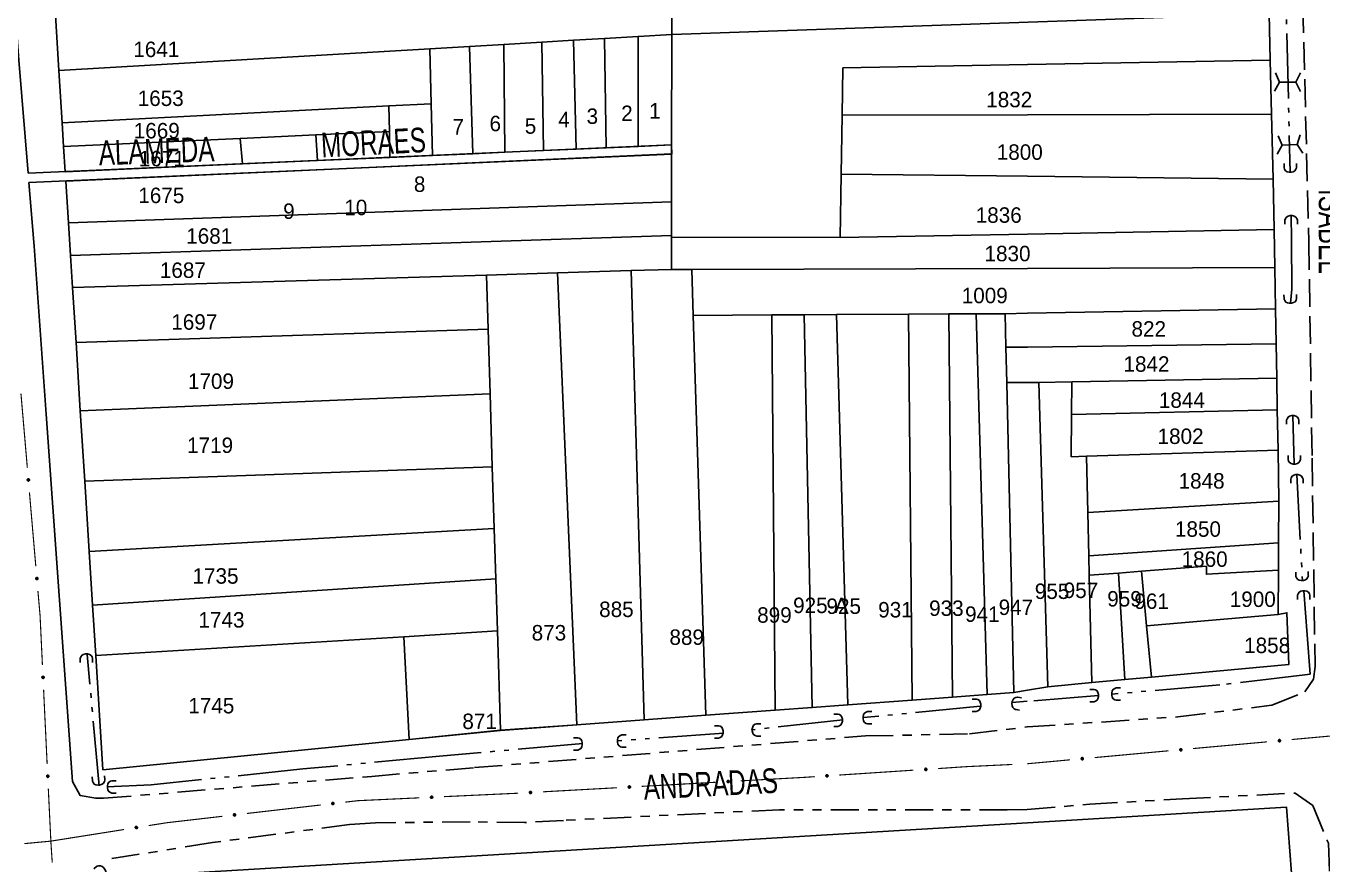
# Model space of a CAD drawing. Extents: x 201225 to 202591, y 4854937 to 4856079.
# Drawn here: x 202156.7 to 202366.2, y 4855340.4 to 4855475.9 of the extents above; entities that cross this region are included whole.
import ezdxf
from ezdxf.enums import TextEntityAlignment as Align

# ---------------------------------------------------------------- set-up
doc = ezdxf.new("R2010")
doc.units = 0
doc.header["$LTSCALE"] = 1.5
doc.header["$MEASUREMENT"] = 0
for name, pattern in [('TRACO_05', [11, 7, -1, 0.5, -1, 0.5, -1]), ('TRACO_11', [8, 3, -1, 3, -1]), ('TRACO_25', [8, 3, -1, 1, -1, 1, -1])]:
    doc.linetypes.add(name, pattern=pattern)
for name, color, linetype in [('CD_MALHA_LOTES', 7, 'CONTINUOUS'), ('HD-VALAS-DRENOS', 170, 'CONTINUOUS'), ('RU-QUADRA', 210, 'CONTINUOUS'), ('SV-BUEIRO-VALA', 7, 'CONTINUOUS'), ('SV-EIXO-RUA-N-PAV', 6, 'CONTINUOUS'), ('SV-EIXO-RUA-PAV', 20, 'CONTINUOUS'), ('SV-ESTIVAS', 7, 'CONTINUOUS'), ('SV-RUA-NAO-PAV', 7, 'CONTINUOUS'), ('SV-RUA-PAVIM', 7, 'CONTINUOUS'), ('SV-TXT-RUA-PAV', 7, 'CONTINUOUS'), ('Th_NmrPort', 7, 'CONTINUOUS')]:
    doc.layers.add(name, color=color, linetype=linetype)
doc.styles.add('ARIAL', font='ARIAL.SHX')

# ---------------------------------------------------------------- blocks, each defined once
blk = doc.blocks.new('COD045', base_point=(202327.41, 4856051.68))
at = {"layer": 'SV-ESTIVAS'}
blk.add_lwpolyline([(202328.158538, 4856050.182924), (202327.41, 4856051.68), (202328.158538, 4856053.182924)], dxfattribs=at)
blk = doc.blocks.new('COD120', base_point=(202325.86, 4856054.02))
at = {"layer": 'SV-BUEIRO-VALA'}
blk.add_lwpolyline([(202324.86, 4856052.62), (202324.86, 4856053.203333), (202324.86, 4856053.290833), (202324.943333, 4856053.524167), (202325.11, 4856053.786667), (202325.36, 4856053.9325), (202325.693333, 4856054.02), (202326.026667, 4856054.02), (202326.36, 4856053.9325), (202326.61, 4856053.786667), (202326.776667, 4856053.524167), (202326.86, 4856053.290833), (202326.86, 4856053.203333), (202326.86, 4856052.62)], dxfattribs=at)

msp = doc.modelspace()

# ---------------------------------------------------------------- linework, layer by layer
at = {"layer": 'CD_MALHA_LOTES', "linetype": 'Continuous', "flags": 128}
for points in [[(202261.07, 4855474.48), (202261.07, 4855484.04)], [(202162.02, 4855468.64), (202161.41, 4855478.5)], [(202357.64, 4855477.8), (202261.07, 4855474.48)], [(202357.64, 4855477.8), (202357.81, 4855470.32)], [(202240.06, 4855473.23), (202245.19, 4855473.54)], [(202245.19, 4855473.54), (202250.2, 4855473.83)], [(202245.61, 4855455.95), (202245.19, 4855473.54)], [(202250.2, 4855473.83), (202255.66, 4855474.15)], [(202250.49, 4855456.17), (202250.2, 4855473.83)], [(202255.66, 4855474.15), (202261.07, 4855474.48)], [(202255.67, 4855456.39), (202255.66, 4855474.15)], [(202261.06, 4855456.63), (202261.07, 4855474.48)], [(202162.02, 4855468.64), (202222, 4855472.17)], [(202222, 4855472.17), (202228.39, 4855472.55)], [(202222.21, 4855463.28), (202222, 4855472.17)], [(202228.39, 4855472.55), (202233.94, 4855472.87)], [(202228.95, 4855455.21), (202228.39, 4855472.55)], [(202233.94, 4855472.87), (202240.06, 4855473.23)], [(202234.11, 4855455.44), (202233.94, 4855472.87)], [(202240.36, 4855455.72), (202240.06, 4855473.23)], [(202318.57, 4855469.62), (202288.73, 4855469.08)], [(202357.81, 4855470.32), (202318.57, 4855469.62)], [(202357.81, 4855470.32), (202358.01, 4855461.6)], [(202162.56, 4855460.18), (202162.02, 4855468.64)], [(202288.73, 4855469.08), (202288.61, 4855461.42)], [(202162.56, 4855460.18), (202215.35, 4855462.92)], [(202215.35, 4855462.92), (202222.21, 4855463.28)], [(202215.44, 4855458.81), (202215.35, 4855462.92)], [(202222.41, 4855454.92), (202222.21, 4855463.28)], [(202288.61, 4855461.42), (202288.46, 4855451.92)], [(202318.57, 4855461.5), (202288.61, 4855461.42)], [(202358.01, 4855461.6), (202318.57, 4855461.5)], [(202358.01, 4855461.6), (202358.26, 4855451.08)], [(202162.8, 4855456.37), (202162.56, 4855460.18)], [(202203.54, 4855458.26), (202215.44, 4855458.81)], [(202215.52, 4855454.62), (202215.44, 4855458.81)], [(202162.8, 4855456.37), (202191.33, 4855457.69)], [(202191.33, 4855457.69), (202203.54, 4855458.26)], [(202191.73, 4855453.57), (202191.33, 4855457.69)], [(202203.83, 4855454.1), (202203.54, 4855458.26)], [(202261.06, 4855456.63), (202255.67, 4855456.39)], [(202261.06, 4855455.2), (202261.06, 4855456.63)], [(202163.06, 4855452.3), (202162.8, 4855456.37)], [(202163.15, 4855450.79), (202261.06, 4855455.2)], [(202215.52, 4855454.62), (202203.83, 4855454.1)], [(202222.41, 4855454.92), (202215.52, 4855454.62)], [(202228.95, 4855455.21), (202222.41, 4855454.92)], [(202234.11, 4855455.44), (202228.95, 4855455.21)], [(202240.36, 4855455.72), (202234.11, 4855455.44)], [(202245.61, 4855455.95), (202240.36, 4855455.72)], [(202250.49, 4855456.17), (202245.61, 4855455.95)], [(202255.67, 4855456.39), (202250.49, 4855456.17)], [(202261.06, 4855447.41), (202261.06, 4855455.2)], [(202191.73, 4855453.57), (202163.06, 4855452.3)], [(202203.83, 4855454.1), (202191.73, 4855453.57)], [(202163.58, 4855444.03), (202163.15, 4855450.79)], [(202288.46, 4855451.92), (202288.3, 4855441.64)], [(202318.57, 4855451.56), (202288.46, 4855451.92)], [(202358.26, 4855451.08), (202318.57, 4855451.56)], [(202358.26, 4855451.08), (202358.45, 4855442.95)], [(202163.58, 4855444.03), (202261.06, 4855447.41)], [(202261.06, 4855441.98), (202261.06, 4855447.41)], [(202163.91, 4855438.74), (202163.58, 4855444.03)], [(202163.91, 4855438.74), (202261.06, 4855441.98)], [(202261.06, 4855441.71), (202261.06, 4855441.98)], [(202318.57, 4855442.21), (202288.3, 4855441.64)], [(202358.45, 4855442.95), (202318.57, 4855442.21)], [(202358.45, 4855442.95), (202358.56, 4855436.83)], [(202261.06, 4855436.51), (202261.06, 4855441.71)], [(202288.3, 4855441.64), (202261.06, 4855441.71)], [(202164.24, 4855433.58), (202163.91, 4855438.74)], [(202242.64, 4855435.96), (202231.12, 4855435.6)], [(202254.53, 4855436.31), (202242.64, 4855435.96)], [(202245.74, 4855362.91), (202242.64, 4855435.96)], [(202254.53, 4855436.31), (202261.06, 4855436.51)], [(202256.61, 4855363.71), (202254.53, 4855436.31)], [(202264.32, 4855436.48), (202261.06, 4855436.51)], [(202264.32, 4855436.48), (202318.57, 4855436.68)], [(202264.55, 4855429.08), (202264.32, 4855436.48)], [(202318.57, 4855436.68), (202358.56, 4855436.83)], [(202358.56, 4855436.83), (202358.67, 4855430.11)], [(202231.12, 4855435.6), (202164.24, 4855433.58)], [(202164.8, 4855424.69), (202164.24, 4855433.58)], [(202231.39, 4855426.85), (202231.12, 4855435.6)], [(202314.96, 4855429.35), (202318.57, 4855429.41)], [(202318.57, 4855429.41), (202358.67, 4855430.11)], [(202358.67, 4855430.11), (202358.77, 4855424.47)], [(202264.55, 4855429.08), (202277.24, 4855429.15)], [(202266.59, 4855364.45), (202264.55, 4855429.08)], [(202277.24, 4855429.15), (202282.49, 4855429.17)], [(202277.79, 4855365.27), (202277.24, 4855429.15)], [(202282.49, 4855429.17), (202287.73, 4855429.2)], [(202283.76, 4855365.71), (202282.49, 4855429.17)], [(202287.73, 4855429.2), (202299.36, 4855429.27)], [(202289.55, 4855366.14), (202287.73, 4855429.2)], [(202299.36, 4855429.27), (202305.88, 4855429.3)], [(202299.94, 4855366.91), (202299.36, 4855429.27)], [(202305.88, 4855429.3), (202310.28, 4855429.33)], [(202306.45, 4855367.39), (202305.88, 4855429.3)], [(202310.28, 4855429.33), (202314.96, 4855429.35)], [(202312.06, 4855367.8), (202310.28, 4855429.33)], [(202315.08, 4855423.92), (202314.96, 4855429.35)], [(202164.8, 4855424.69), (202231.39, 4855426.85)], [(202231.72, 4855416.39), (202231.39, 4855426.85)], [(202165.49, 4855413.67), (202164.8, 4855424.69)], [(202315.08, 4855423.92), (202318.57, 4855423.96)], [(202315.22, 4855418.24), (202315.08, 4855423.92)], [(202318.57, 4855423.96), (202358.77, 4855424.47)], [(202358.77, 4855424.47), (202358.87, 4855418.95)], [(202325.72, 4855418.35), (202358.87, 4855418.95)], [(202358.87, 4855418.95), (202358.95, 4855413.8)], [(202315.22, 4855418.16), (202315.22, 4855418.24)], [(202315.22, 4855418.24), (202318.57, 4855418.24)], [(202316.38, 4855368.12), (202315.22, 4855418.16)], [(202318.57, 4855418.24), (202320.41, 4855418.24)], [(202320.41, 4855418.24), (202325.72, 4855418.35)], [(202321.84, 4855369.06), (202320.41, 4855418.24)], [(202325.67, 4855413.04), (202325.72, 4855418.35)], [(202165.49, 4855413.67), (202231.72, 4855416.39)], [(202232.08, 4855404.6), (202231.72, 4855416.39)], [(202166.21, 4855402.28), (202165.49, 4855413.67)], [(202325.61, 4855406.21), (202325.67, 4855413.04)], [(202358.95, 4855413.8), (202325.67, 4855413.04)], [(202358.95, 4855413.8), (202359.07, 4855407.3)], [(202328.1, 4855406.32), (202359.07, 4855407.3)], [(202359.07, 4855407.3), (202359.21, 4855399.06)], [(202166.21, 4855402.28), (202232.08, 4855404.6)], [(202232.4, 4855394.62), (202232.08, 4855404.6)], [(202328.1, 4855406.32), (202325.61, 4855406.21)], [(202328.32, 4855397.22), (202328.1, 4855406.32)], [(202166.93, 4855390.92), (202166.21, 4855402.28)], [(202328.32, 4855397.22), (202359.21, 4855399.06)], [(202359.21, 4855399.06), (202359.17, 4855392.33)], [(202328.51, 4855390.22), (202328.32, 4855397.22)], [(202166.93, 4855390.92), (202232.4, 4855394.62)], [(202232.65, 4855386.47), (202232.4, 4855394.62)], [(202328.51, 4855390.22), (202359.17, 4855392.33)], [(202359.17, 4855392.33), (202359.14, 4855387.89)], [(202167.48, 4855382.23), (202166.93, 4855390.92)], [(202328.57, 4855387.08), (202328.51, 4855390.22)], [(202333.3, 4855387.41), (202336.98, 4855387.73)], [(202336.98, 4855387.73), (202347.5, 4855388.54)], [(202337.83, 4855378.89), (202336.98, 4855387.73)], [(202347.5, 4855388.54), (202347.5, 4855387.24), (202359.14, 4855387.89)], [(202359.14, 4855387.89), (202359.1, 4855380.74)], [(202167.48, 4855382.23), (202232.65, 4855386.47)], [(202232.91, 4855378.07), (202232.65, 4855386.47)], [(202328.57, 4855387.08), (202333.3, 4855387.41)], [(202328.98, 4855369.72), (202328.57, 4855387.08)], [(202334.29, 4855370.23), (202333.3, 4855387.41)], [(202167.99, 4855374.1), (202167.48, 4855382.23)], [(202337.83, 4855378.89), (202359.1, 4855380.74)], [(202359.1, 4855380.74), (202360.51, 4855381.01), (202360.84, 4855372.66), (202338.63, 4855370.61)], [(202167.99, 4855374.1), (202217.8, 4855377.14)], [(202217.8, 4855377.14), (202232.91, 4855378.07)], [(202218.64, 4855360.54), (202217.8, 4855377.14)], [(202233.41, 4855362.01), (202232.91, 4855378.07)], [(202338.63, 4855370.61), (202337.83, 4855378.89)], [(202321.84, 4855369.06), (202318.57, 4855368.49)], [(202328.98, 4855369.72), (202321.84, 4855369.06)], [(202334.29, 4855370.23), (202328.98, 4855369.72)], [(202338.63, 4855370.61), (202334.29, 4855370.23)], [(202299.94, 4855366.91), (202289.55, 4855366.14)], [(202306.45, 4855367.39), (202299.94, 4855366.91)], [(202312.06, 4855367.8), (202306.45, 4855367.39)], [(202316.38, 4855368.12), (202312.06, 4855367.8)], [(202318.57, 4855368.49), (202316.38, 4855368.12)], [(202266.59, 4855364.45), (202256.61, 4855363.71)], [(202277.79, 4855365.27), (202266.59, 4855364.45)], [(202283.76, 4855365.71), (202277.79, 4855365.27)], [(202289.55, 4855366.14), (202283.76, 4855365.71)], [(202245.74, 4855362.91), (202233.41, 4855362.01)], [(202256.61, 4855363.71), (202245.74, 4855362.91)], [(202218.64, 4855360.54), (202169.15, 4855355.64)], [(202233.41, 4855362.01), (202218.64, 4855360.54)], [(202360.42, 4855349.59), (202318.57, 4855347.08)], [(202366.07, 4855274.9), (202360.42, 4855349.59)], [(202318.57, 4855347.08), (202170.19, 4855338.16)]]:
    msp.add_lwpolyline(points, dxfattribs=at)
at = {"layer": 'CD_MALHA_LOTES', "linetype": 'Continuous'}
msp.add_lwpolyline([(202169.15, 4855355.64), (202167.99, 4855374.1)], dxfattribs=at)
at = {"layer": 'HD-VALAS-DRENOS', "linetype": 'TRACO_05'}
for points in [[(202360.07, 4855491.13, 3.11), (202361.04, 4855452.21, 3.08)], [(202361.08, 4855431.03, 3.54), (202361.32, 4855433.29, 3.59), (202361.27, 4855441.33, 3.59), (202361.19, 4855445.21, 3.59)], [(202361.45, 4855412.87, 3.49), (202361.69, 4855405.04, 3.5)], [(202362.12, 4855403.34, 3.51), (202363.01, 4855386.22, 3.35)], [(202363.23, 4855384.57, 3.36), (202363.77, 4855377.47, 3.25), (202364.26, 4855371.1, 3.25), (202363.42, 4855371, 3.26), (202349.68, 4855369.35, 3.26), (202332.2, 4855367.87, 3.26)], [(202168.53, 4855353.05, 4.08), (202166.61, 4855374.26, 4.26)], [(202318.55, 4855366.7, 3.41), (202316.08, 4855366.49, 3.41)], [(202330.06, 4855367.62, 3.27), (202318.55, 4855366.7, 3.41)], [(202310.95, 4855365.94, 3.4), (202292.04, 4855364.06, 3.53)], [(202288.74, 4855363.68, 3.54), (202274.03, 4855362.11, 3.64)], [(202269.48, 4855361.56, 3.6), (202252.36, 4855360.31, 3.6)], [(202274.03, 4855362.15, 3.61), (202274.03, 4855362.1, 3.61)], [(202246.7, 4855359.89, 3.6), (202223.52, 4855357.82, 3.61), (202201.47, 4855355.76, 3.61), (202176.97, 4855353.21, 4.09), (202169.76, 4855352.87, 4.1)]]:
    msp.add_polyline3d(points, dxfattribs=at)
at = {"layer": 'RU-QUADRA', "linetype": 'Continuous', "flags": 128}
msp.add_lwpolyline([(202161.41, 4855478.5), (202162.02, 4855468.64), (202162.56, 4855460.18), (202162.8, 4855456.37), (202163.06, 4855452.3), (202191.73, 4855453.57), (202203.83, 4855454.1), (202215.52, 4855454.62), (202222.41, 4855454.92), (202228.95, 4855455.21), (202234.11, 4855455.44), (202240.36, 4855455.72), (202245.61, 4855455.95), (202250.49, 4855456.17), (202255.67, 4855456.39), (202261.06, 4855456.63), (202261.06, 4855455.2), (202163.15, 4855450.79), (202163.58, 4855444.03), (202163.91, 4855438.74), (202164.24, 4855433.58), (202164.8, 4855424.69), (202165.49, 4855413.67), (202166.21, 4855402.28), (202166.93, 4855390.92), (202167.48, 4855382.23), (202168, 4855374.1), (202169.15, 4855355.64), (202218.64, 4855360.54), (202233.41, 4855362), (202245.74, 4855362.91), (202256.61, 4855363.71), (202266.59, 4855364.45), (202277.79, 4855365.27), (202283.76, 4855365.71), (202289.55, 4855366.14), (202299.94, 4855366.91), (202306.45, 4855367.39), (202312.06, 4855367.8), (202316.38, 4855368.12), (202318.57, 4855368.49), (202321.84, 4855369.06), (202328.98, 4855369.72), (202334.29, 4855370.23), (202338.63, 4855370.61), (202360.84, 4855372.66), (202360.51, 4855381.01), (202359.1, 4855380.74), (202359.14, 4855387.89), (202359.17, 4855392.33), (202359.21, 4855399.06), (202359.07, 4855407.3), (202358.95, 4855413.8), (202358.87, 4855418.95), (202358.77, 4855424.47), (202358.67, 4855430.11), (202358.56, 4855436.83), (202358.45, 4855442.95), (202358.26, 4855451.08), (202358.01, 4855461.6), (202357.81, 4855470.32), (202357.64, 4855477.8)], dxfattribs=at)
msp.add_lwpolyline([(202175.44, 4855263.61), (202170.19, 4855338.16), (202318.57, 4855347.08), (202360.42, 4855349.59), (202366.07, 4855274.9), (202318.57, 4855272.08)], close=True, dxfattribs=at)
at = {"layer": 'SV-EIXO-RUA-N-PAV', "const_width": 0.18}
for points in [[(202357.3, 4855360.15), (202345.35, 4855359.06)], [(202368.11, 4855361.14), (202361.28, 4855360.52)], [(202341.37, 4855358.7), (202329.42, 4855357.6)], [(202304.14, 4855355.83), (202308.14, 4855356.1)], [(202308.14, 4855356.1), (202308.97, 4855356.15)], [(202308.97, 4855356.15), (202316.13, 4855356.49)], [(202319.46, 4855356.69), (202318.56, 4855356.61)], [(202325.43, 4855357.24), (202319.46, 4855356.69)], [(202272.21, 4855353.84), (202282.19, 4855354.39)], [(202282.19, 4855354.39), (202282.7, 4855354.42)], [(202282.7, 4855354.42), (202284.19, 4855354.52)], [(202288.18, 4855354.78), (202300.15, 4855355.57)], [(202224.28, 4855351.29), (202235.26, 4855351.8)], [(202235.26, 4855351.8), (202235.96, 4855351.83)], [(202235.96, 4855351.83), (202236.26, 4855351.85)], [(202240.26, 4855352.07), (202252.24, 4855352.73)], [(202256.23, 4855352.95), (202268.21, 4855353.62)], [(202192.41, 4855348.57), (202204.33, 4855349.94)], [(202208.3, 4855350.4), (202210.29, 4855350.63)], [(202210.29, 4855350.63), (202210.4, 4855350.64)], [(202210.4, 4855350.64), (202220.28, 4855351.1)], [(202179.43, 4855347.07), (202188.44, 4855348.11)], [(202160.73, 4855344.1), (202172.58, 4855345.98)], [(202176.53, 4855346.61), (202178.51, 4855346.92)], [(202178.51, 4855346.92), (202179.43, 4855347.07)]]:
    msp.add_lwpolyline(points, dxfattribs=at)
at = {"layer": 'SV-EIXO-RUA-N-PAV'}
for points in [[(202359.45, 4855360.24), (202359.41, 4855360.2), (202359.38, 4855360.17), (202359.35, 4855360.16), (202359.31, 4855360.15), (202359.28, 4855360.15), (202359.24, 4855360.16), (202359.2, 4855360.18), (202359.16, 4855360.21), (202359.14, 4855360.25), (202359.12, 4855360.28), (202359.12, 4855360.32), (202359.12, 4855360.35), (202359.13, 4855360.39), (202359.15, 4855360.42), (202359.18, 4855360.46), (202359.21, 4855360.49), (202359.24, 4855360.5), (202359.28, 4855360.51), (202359.32, 4855360.51), (202359.35, 4855360.5), (202359.39, 4855360.48), (202359.43, 4855360.45), (202359.45, 4855360.42), (202359.47, 4855360.38), (202359.47, 4855360.35), (202359.47, 4855360.31), (202359.47, 4855360.28), (202359.45, 4855360.24)], [(202343.51, 4855358.78), (202343.48, 4855358.74), (202343.45, 4855358.72), (202343.41, 4855358.7), (202343.38, 4855358.7), (202343.34, 4855358.7), (202343.31, 4855358.71), (202343.27, 4855358.72), (202343.23, 4855358.75), (202343.21, 4855358.79), (202343.19, 4855358.82), (202343.18, 4855358.86), (202343.19, 4855358.89), (202343.19, 4855358.93), (202343.21, 4855358.97), (202343.24, 4855359.01), (202343.28, 4855359.03), (202343.31, 4855359.04), (202343.35, 4855359.05), (202343.38, 4855359.05), (202343.42, 4855359.04), (202343.46, 4855359.02), (202343.49, 4855358.99), (202343.52, 4855358.96), (202343.53, 4855358.93), (202343.54, 4855358.89), (202343.54, 4855358.85), (202343.53, 4855358.82), (202343.51, 4855358.78)], [(202327.58, 4855357.32), (202327.55, 4855357.29), (202327.51, 4855357.26), (202327.48, 4855357.25), (202327.44, 4855357.24), (202327.41, 4855357.24), (202327.37, 4855357.25), (202327.34, 4855357.27), (202327.3, 4855357.3), (202327.27, 4855357.33), (202327.26, 4855357.37), (202327.25, 4855357.4), (202327.25, 4855357.44), (202327.26, 4855357.47), (202327.28, 4855357.51), (202327.31, 4855357.55), (202327.34, 4855357.57), (202327.38, 4855357.59), (202327.41, 4855357.59), (202327.45, 4855357.59), (202327.48, 4855357.59), (202327.52, 4855357.57), (202327.56, 4855357.54), (202327.59, 4855357.5), (202327.6, 4855357.47), (202327.6, 4855357.43), (202327.6, 4855357.4), (202327.6, 4855357.36), (202327.58, 4855357.32)], [(202286.03, 4855354.75), (202286.06, 4855354.79), (202286.1, 4855354.81), (202286.13, 4855354.83), (202286.17, 4855354.83), (202286.2, 4855354.83), (202286.24, 4855354.82), (202286.28, 4855354.8), (202286.31, 4855354.77), (202286.34, 4855354.73), (202286.35, 4855354.7), (202286.36, 4855354.66), (202286.36, 4855354.63), (202286.35, 4855354.59), (202286.33, 4855354.56), (202286.3, 4855354.52), (202286.26, 4855354.49), (202286.23, 4855354.48), (202286.19, 4855354.48), (202286.16, 4855354.48), (202286.12, 4855354.49), (202286.08, 4855354.5), (202286.05, 4855354.54), (202286.02, 4855354.57), (202286.01, 4855354.61), (202286.01, 4855354.64), (202286.01, 4855354.68), (202286.01, 4855354.71), (202286.03, 4855354.75)], [(202302, 4855355.8), (202302.03, 4855355.84), (202302.06, 4855355.86), (202302.1, 4855355.88), (202302.13, 4855355.88), (202302.17, 4855355.88), (202302.2, 4855355.87), (202302.24, 4855355.85), (202302.28, 4855355.82), (202302.3, 4855355.78), (202302.32, 4855355.75), (202302.32, 4855355.72), (202302.32, 4855355.68), (202302.31, 4855355.64), (202302.29, 4855355.61), (202302.26, 4855355.57), (202302.23, 4855355.54), (202302.19, 4855355.53), (202302.16, 4855355.53), (202302.12, 4855355.53), (202302.09, 4855355.54), (202302.05, 4855355.56), (202302.01, 4855355.59), (202301.99, 4855355.62), (202301.98, 4855355.66), (202301.97, 4855355.69), (202301.97, 4855355.73), (202301.98, 4855355.76), (202302, 4855355.8)], [(202238.11, 4855352.06), (202238.14, 4855352.1), (202238.18, 4855352.12), (202238.21, 4855352.13), (202238.25, 4855352.14), (202238.28, 4855352.14), (202238.32, 4855352.13), (202238.35, 4855352.11), (202238.39, 4855352.08), (202238.41, 4855352.04), (202238.43, 4855352.01), (202238.43, 4855351.97), (202238.43, 4855351.94), (202238.42, 4855351.9), (202238.4, 4855351.86), (202238.37, 4855351.83), (202238.34, 4855351.8), (202238.3, 4855351.79), (202238.27, 4855351.78), (202238.23, 4855351.79), (202238.19, 4855351.79), (202238.16, 4855351.81), (202238.12, 4855351.85), (202238.1, 4855351.88), (202238.08, 4855351.92), (202238.08, 4855351.95), (202238.08, 4855351.99), (202238.09, 4855352.02), (202238.11, 4855352.06)], [(202254.09, 4855352.94), (202254.12, 4855352.98), (202254.15, 4855353.01), (202254.19, 4855353.02), (202254.22, 4855353.02), (202254.26, 4855353.02), (202254.29, 4855353.01), (202254.33, 4855352.99), (202254.37, 4855352.96), (202254.39, 4855352.92), (202254.4, 4855352.89), (202254.41, 4855352.86), (202254.41, 4855352.82), (202254.4, 4855352.78), (202254.38, 4855352.75), (202254.35, 4855352.71), (202254.31, 4855352.69), (202254.28, 4855352.67), (202254.24, 4855352.67), (202254.2, 4855352.67), (202254.17, 4855352.68), (202254.13, 4855352.7), (202254.1, 4855352.73), (202254.07, 4855352.77), (202254.06, 4855352.8), (202254.06, 4855352.84), (202254.06, 4855352.87), (202254.06, 4855352.91), (202254.09, 4855352.94)], [(202270.06, 4855353.83), (202270.09, 4855353.87), (202270.13, 4855353.89), (202270.16, 4855353.9), (202270.2, 4855353.91), (202270.23, 4855353.91), (202270.27, 4855353.9), (202270.31, 4855353.88), (202270.34, 4855353.85), (202270.37, 4855353.81), (202270.38, 4855353.78), (202270.38, 4855353.74), (202270.38, 4855353.71), (202270.37, 4855353.67), (202270.35, 4855353.63), (202270.32, 4855353.6), (202270.29, 4855353.57), (202270.25, 4855353.56), (202270.22, 4855353.56), (202270.18, 4855353.56), (202270.15, 4855353.57), (202270.11, 4855353.58), (202270.07, 4855353.62), (202270.05, 4855353.65), (202270.04, 4855353.69), (202270.03, 4855353.72), (202270.03, 4855353.76), (202270.04, 4855353.79), (202270.06, 4855353.83)], [(202206.16, 4855350.26), (202206.19, 4855350.3), (202206.23, 4855350.33), (202206.26, 4855350.34), (202206.29, 4855350.35), (202206.33, 4855350.35), (202206.37, 4855350.34), (202206.4, 4855350.33), (202206.44, 4855350.3), (202206.47, 4855350.26), (202206.48, 4855350.23), (202206.49, 4855350.19), (202206.49, 4855350.16), (202206.48, 4855350.12), (202206.47, 4855350.08), (202206.44, 4855350.04), (202206.4, 4855350.02), (202206.37, 4855350), (202206.33, 4855350), (202206.3, 4855350), (202206.26, 4855350), (202206.22, 4855350.02), (202206.19, 4855350.05), (202206.16, 4855350.08), (202206.15, 4855350.12), (202206.14, 4855350.15), (202206.14, 4855350.19), (202206.14, 4855350.22), (202206.16, 4855350.26)], [(202222.13, 4855351.3), (202222.16, 4855351.33), (202222.2, 4855351.36), (202222.23, 4855351.37), (202222.27, 4855351.37), (202222.3, 4855351.37), (202222.34, 4855351.36), (202222.37, 4855351.34), (202222.41, 4855351.31), (202222.43, 4855351.27), (202222.45, 4855351.24), (202222.45, 4855351.2), (202222.45, 4855351.17), (202222.44, 4855351.13), (202222.42, 4855351.1), (202222.39, 4855351.06), (202222.35, 4855351.04), (202222.32, 4855351.02), (202222.28, 4855351.02), (202222.25, 4855351.02), (202222.21, 4855351.03), (202222.17, 4855351.05), (202222.14, 4855351.08), (202222.11, 4855351.12), (202222.1, 4855351.15), (202222.1, 4855351.19), (202222.1, 4855351.22), (202222.11, 4855351.26), (202222.13, 4855351.3)], [(202190.27, 4855348.43), (202190.3, 4855348.47), (202190.33, 4855348.5), (202190.37, 4855348.51), (202190.4, 4855348.52), (202190.43, 4855348.52), (202190.47, 4855348.51), (202190.51, 4855348.49), (202190.55, 4855348.46), (202190.57, 4855348.43), (202190.59, 4855348.39), (202190.6, 4855348.36), (202190.6, 4855348.33), (202190.59, 4855348.29), (202190.57, 4855348.25), (202190.54, 4855348.21), (202190.51, 4855348.19), (202190.47, 4855348.17), (202190.44, 4855348.16), (202190.4, 4855348.16), (202190.37, 4855348.17), (202190.33, 4855348.19), (202190.29, 4855348.22), (202190.27, 4855348.25), (202190.25, 4855348.29), (202190.25, 4855348.32), (202190.24, 4855348.36), (202190.25, 4855348.39), (202190.27, 4855348.43)], [(202174.4, 4855346.38), (202174.43, 4855346.42), (202174.46, 4855346.45), (202174.49, 4855346.47), (202174.53, 4855346.47), (202174.56, 4855346.48), (202174.6, 4855346.47), (202174.64, 4855346.46), (202174.68, 4855346.43), (202174.7, 4855346.39), (202174.72, 4855346.36), (202174.73, 4855346.33), (202174.73, 4855346.29), (202174.72, 4855346.25), (202174.71, 4855346.22), (202174.68, 4855346.18), (202174.65, 4855346.15), (202174.62, 4855346.13), (202174.58, 4855346.12), (202174.54, 4855346.12), (202174.51, 4855346.13), (202174.47, 4855346.14), (202174.43, 4855346.17), (202174.4, 4855346.2), (202174.39, 4855346.24), (202174.38, 4855346.27), (202174.38, 4855346.31), (202174.38, 4855346.34), (202174.4, 4855346.38)]]:
    msp.add_lwpolyline(points, close=True, dxfattribs=at)
for points in [[(202359.45, 4855360.42), (202359.12, 4855360.35)], [(202359.46, 4855360.4), (202359.12, 4855360.33)], [(202359.47, 4855360.38), (202359.12, 4855360.32)], [(202359.47, 4855360.36), (202359.12, 4855360.3)], [(202359.47, 4855360.35), (202359.12, 4855360.28)], [(202359.43, 4855360.45), (202359.13, 4855360.39)], [(202359.44, 4855360.43), (202359.13, 4855360.37)], [(202359.4, 4855360.46), (202359.14, 4855360.41)], [(202359.47, 4855360.33), (202359.14, 4855360.26)], [(202359.47, 4855360.31), (202359.14, 4855360.25)], [(202359.39, 4855360.48), (202359.15, 4855360.42)], [(202359.46, 4855360.29), (202359.16, 4855360.23)], [(202359.47, 4855360.28), (202359.16, 4855360.21)], [(202359.37, 4855360.49), (202359.17, 4855360.44)], [(202359.35, 4855360.5), (202359.18, 4855360.46)], [(202359.45, 4855360.26), (202359.19, 4855360.2)], [(202359.33, 4855360.5), (202359.2, 4855360.48)], [(202359.32, 4855360.51), (202359.21, 4855360.49)], [(202343.53, 4855358.93), (202343.18, 4855358.86)], [(202343.49, 4855358.99), (202343.19, 4855358.93)], [(202343.5, 4855358.98), (202343.19, 4855358.91)], [(202343.52, 4855358.96), (202343.19, 4855358.89)], [(202343.52, 4855358.94), (202343.19, 4855358.88)], [(202343.53, 4855358.91), (202343.19, 4855358.84)], [(202343.54, 4855358.89), (202343.19, 4855358.82)], [(202343.53, 4855358.87), (202343.2, 4855358.81)], [(202343.46, 4855359.02), (202343.21, 4855358.97)], [(202343.47, 4855359.01), (202343.21, 4855358.95)], [(202343.54, 4855358.85), (202343.21, 4855358.79)], [(202343.53, 4855358.84), (202343.22, 4855358.77)], [(202343.53, 4855358.82), (202343.23, 4855358.75)], [(202343.42, 4855359.04), (202343.24, 4855359.01)], [(202343.43, 4855359.03), (202343.24, 4855358.99)], [(202343.52, 4855358.8), (202343.25, 4855358.74)], [(202343.4, 4855359.04), (202343.27, 4855359.02)], [(202343.51, 4855358.78), (202343.27, 4855358.72)], [(202343.38, 4855359.05), (202343.28, 4855359.03)], [(202343.49, 4855358.76), (202343.3, 4855358.72)], [(202343.48, 4855358.74), (202343.31, 4855358.71)], [(202343.46, 4855358.73), (202343.33, 4855358.7)], [(202343.45, 4855358.72), (202343.34, 4855358.7)], [(202359.45, 4855360.24), (202359.2, 4855360.18)], [(202359.43, 4855360.22), (202359.23, 4855360.17)], [(202359.41, 4855360.2), (202359.24, 4855360.16)], [(202359.4, 4855360.18), (202359.27, 4855360.16)], [(202359.38, 4855360.17), (202359.28, 4855360.15)], [(202327.59, 4855357.5), (202327.25, 4855357.44)], [(202327.59, 4855357.49), (202327.25, 4855357.42)], [(202327.6, 4855357.47), (202327.25, 4855357.4)], [(202327.56, 4855357.54), (202327.26, 4855357.47)], [(202327.57, 4855357.52), (202327.26, 4855357.46)], [(202327.6, 4855357.45), (202327.26, 4855357.39)], [(202327.6, 4855357.43), (202327.26, 4855357.37)], [(202327.54, 4855357.55), (202327.27, 4855357.49)], [(202327.6, 4855357.41), (202327.27, 4855357.35)], [(202327.6, 4855357.4), (202327.27, 4855357.33)], [(202327.52, 4855357.57), (202327.28, 4855357.51)], [(202327.6, 4855357.38), (202327.29, 4855357.31)], [(202327.5, 4855357.57), (202327.3, 4855357.53)], [(202327.6, 4855357.36), (202327.3, 4855357.3)], [(202327.48, 4855357.59), (202327.31, 4855357.55)], [(202327.59, 4855357.34), (202327.32, 4855357.28)], [(202327.46, 4855357.59), (202327.33, 4855357.56)], [(202327.45, 4855357.59), (202327.34, 4855357.57)], [(202327.58, 4855357.32), (202327.34, 4855357.27)], [(202327.56, 4855357.3), (202327.36, 4855357.26)], [(202327.55, 4855357.29), (202327.37, 4855357.25)], [(202327.53, 4855357.27), (202327.4, 4855357.25)], [(202327.51, 4855357.26), (202327.41, 4855357.24)], [(202286.01, 4855354.71), (202286.31, 4855354.77)], [(202286.01, 4855354.69), (202286.32, 4855354.75)], [(202286.01, 4855354.68), (202286.34, 4855354.73)], [(202286.01, 4855354.66), (202286.34, 4855354.72)], [(202286.01, 4855354.64), (202286.35, 4855354.7)], [(202286.01, 4855354.62), (202286.35, 4855354.68)], [(202286.01, 4855354.61), (202286.36, 4855354.66)], [(202286.02, 4855354.73), (202286.29, 4855354.78)], [(202286.02, 4855354.59), (202286.35, 4855354.65)], [(202286.02, 4855354.57), (202286.36, 4855354.63)], [(202286.03, 4855354.75), (202286.28, 4855354.8)], [(202286.04, 4855354.55), (202286.35, 4855354.61)], [(202286.05, 4855354.77), (202286.25, 4855354.81)], [(202286.05, 4855354.54), (202286.35, 4855354.59)], [(202286.06, 4855354.79), (202286.24, 4855354.82)], [(202286.07, 4855354.52), (202286.33, 4855354.57)], [(202286.08, 4855354.8), (202286.21, 4855354.82)], [(202286.08, 4855354.5), (202286.33, 4855354.56)], [(202286.1, 4855354.81), (202286.2, 4855354.83)], [(202286.11, 4855354.5), (202286.3, 4855354.54)], [(202286.12, 4855354.49), (202286.3, 4855354.52)], [(202286.14, 4855354.48), (202286.27, 4855354.5)], [(202286.16, 4855354.48), (202286.26, 4855354.49)], [(202301.97, 4855355.73), (202302.3, 4855355.78)], [(202301.97, 4855355.71), (202302.31, 4855355.77)], [(202301.97, 4855355.69), (202302.32, 4855355.75)], [(202301.98, 4855355.76), (202302.28, 4855355.82)], [(202301.98, 4855355.75), (202302.29, 4855355.8)], [(202301.98, 4855355.67), (202302.32, 4855355.73)], [(202301.98, 4855355.66), (202302.32, 4855355.72)], [(202301.98, 4855355.64), (202302.32, 4855355.7)], [(202301.99, 4855355.78), (202302.26, 4855355.84)], [(202301.99, 4855355.62), (202302.32, 4855355.68)], [(202302, 4855355.8), (202302.24, 4855355.85)], [(202302, 4855355.61), (202302.31, 4855355.66)], [(202302.01, 4855355.59), (202302.31, 4855355.64)], [(202302.02, 4855355.82), (202302.22, 4855355.86)], [(202302.03, 4855355.84), (202302.2, 4855355.87)], [(202302.03, 4855355.57), (202302.3, 4855355.62)], [(202302.05, 4855355.85), (202302.18, 4855355.87)], [(202302.05, 4855355.56), (202302.29, 4855355.61)], [(202302.06, 4855355.86), (202302.17, 4855355.88)], [(202302.07, 4855355.55), (202302.27, 4855355.59)], [(202302.09, 4855355.54), (202302.26, 4855355.57)], [(202302.11, 4855355.53), (202302.24, 4855355.56)], [(202302.12, 4855355.53), (202302.23, 4855355.54)], [(202238.08, 4855351.99), (202238.41, 4855352.04)], [(202238.08, 4855351.97), (202238.42, 4855352.02)], [(202238.08, 4855351.95), (202238.43, 4855352.01)], [(202238.08, 4855351.92), (202238.43, 4855351.97)], [(202238.09, 4855352.02), (202238.39, 4855352.08)], [(202238.09, 4855352), (202238.4, 4855352.06)], [(202238.09, 4855351.93), (202238.43, 4855351.98)], [(202238.09, 4855351.9), (202238.43, 4855351.95)], [(202238.1, 4855352.04), (202238.37, 4855352.09)], [(202238.1, 4855351.88), (202238.43, 4855351.94)], [(202238.11, 4855352.06), (202238.35, 4855352.11)], [(202238.11, 4855351.86), (202238.42, 4855351.92)], [(202238.12, 4855351.85), (202238.42, 4855351.9)], [(202238.13, 4855352.08), (202238.33, 4855352.12)], [(202238.14, 4855352.1), (202238.32, 4855352.13)], [(202238.14, 4855351.83), (202238.41, 4855351.88)], [(202238.16, 4855352.11), (202238.29, 4855352.13)], [(202238.16, 4855351.81), (202238.4, 4855351.86)], [(202238.18, 4855352.12), (202238.28, 4855352.14)], [(202254.06, 4855352.91), (202254.37, 4855352.96)], [(202254.06, 4855352.87), (202254.39, 4855352.92)], [(202254.06, 4855352.86), (202254.39, 4855352.91)], [(202254.06, 4855352.84), (202254.4, 4855352.89)], [(202254.06, 4855352.82), (202254.41, 4855352.87)], [(202254.06, 4855352.8), (202254.41, 4855352.86)], [(202254.07, 4855352.89), (202254.37, 4855352.94)], [(202254.07, 4855352.78), (202254.41, 4855352.84)], [(202254.07, 4855352.77), (202254.41, 4855352.82)], [(202254.08, 4855352.92), (202254.34, 4855352.98)], [(202254.09, 4855352.94), (202254.33, 4855352.99)], [(202254.09, 4855352.75), (202254.4, 4855352.8)], [(202254.1, 4855352.96), (202254.3, 4855353)], [(202254.1, 4855352.73), (202254.4, 4855352.78)], [(202254.12, 4855352.98), (202254.29, 4855353.01)], [(202254.12, 4855352.72), (202254.39, 4855352.77)], [(202254.13, 4855352.7), (202254.38, 4855352.75)], [(202254.14, 4855353), (202254.27, 4855353.02)], [(202254.15, 4855353.01), (202254.26, 4855353.02)], [(202254.16, 4855352.69), (202254.35, 4855352.73)], [(202254.17, 4855352.68), (202254.35, 4855352.71)], [(202254.19, 4855352.68), (202254.32, 4855352.7)], [(202254.2, 4855352.67), (202254.31, 4855352.69)], [(202270.03, 4855353.76), (202270.37, 4855353.81)], [(202270.03, 4855353.72), (202270.38, 4855353.78)], [(202270.04, 4855353.79), (202270.34, 4855353.85)], [(202270.04, 4855353.77), (202270.35, 4855353.83)], [(202270.04, 4855353.74), (202270.37, 4855353.79)], [(202270.04, 4855353.7), (202270.38, 4855353.76)], [(202270.04, 4855353.69), (202270.38, 4855353.74)], [(202270.05, 4855353.81), (202270.32, 4855353.86)], [(202270.05, 4855353.67), (202270.38, 4855353.72)], [(202270.05, 4855353.65), (202270.38, 4855353.71)], [(202270.06, 4855353.83), (202270.31, 4855353.88)], [(202270.06, 4855353.63), (202270.37, 4855353.69)], [(202270.07, 4855353.62), (202270.37, 4855353.67)], [(202270.08, 4855353.85), (202270.28, 4855353.89)], [(202270.09, 4855353.87), (202270.27, 4855353.9)], [(202270.09, 4855353.6), (202270.36, 4855353.65)], [(202270.11, 4855353.88), (202270.24, 4855353.9)], [(202270.11, 4855353.58), (202270.35, 4855353.63)], [(202270.13, 4855353.89), (202270.23, 4855353.91)], [(202270.13, 4855353.58), (202270.33, 4855353.61)], [(202270.15, 4855353.57), (202270.32, 4855353.6)], [(202270.17, 4855353.56), (202270.3, 4855353.58)], [(202270.18, 4855353.56), (202270.29, 4855353.57)], [(202206.14, 4855350.22), (202206.44, 4855350.3)], [(202206.14, 4855350.19), (202206.47, 4855350.26)], [(202206.14, 4855350.17), (202206.47, 4855350.24)], [(202206.14, 4855350.15), (202206.48, 4855350.23)], [(202206.15, 4855350.24), (202206.42, 4855350.31)], [(202206.15, 4855350.21), (202206.45, 4855350.28)], [(202206.15, 4855350.13), (202206.49, 4855350.21)], [(202206.15, 4855350.12), (202206.49, 4855350.19)], [(202206.16, 4855350.26), (202206.4, 4855350.33)], [(202206.16, 4855350.1), (202206.49, 4855350.17)], [(202206.16, 4855350.08), (202206.49, 4855350.16)], [(202206.18, 4855350.28), (202206.38, 4855350.33)], [(202206.18, 4855350.07), (202206.48, 4855350.14)], [(202206.19, 4855350.3), (202206.37, 4855350.34)], [(202206.19, 4855350.05), (202206.48, 4855350.12)], [(202206.21, 4855350.32), (202206.34, 4855350.34)], [(202206.21, 4855350.04), (202206.47, 4855350.1)], [(202206.22, 4855350.02), (202206.47, 4855350.08)], [(202206.23, 4855350.33), (202206.33, 4855350.35)], [(202206.25, 4855350.01), (202206.44, 4855350.06)], [(202206.26, 4855350), (202206.44, 4855350.04)], [(202206.28, 4855350), (202206.41, 4855350.03)], [(202206.3, 4855350), (202206.4, 4855350.02)], [(202222.1, 4855351.22), (202222.43, 4855351.27)], [(202222.1, 4855351.21), (202222.44, 4855351.26)], [(202222.1, 4855351.19), (202222.45, 4855351.24)], [(202222.1, 4855351.17), (202222.45, 4855351.22)], [(202222.1, 4855351.15), (202222.45, 4855351.2)], [(202222.11, 4855351.26), (202222.41, 4855351.31)], [(202222.11, 4855351.24), (202222.42, 4855351.29)], [(202222.11, 4855351.13), (202222.45, 4855351.19)], [(202222.11, 4855351.12), (202222.45, 4855351.17)], [(202222.12, 4855351.28), (202222.39, 4855351.33)], [(202222.13, 4855351.3), (202222.37, 4855351.34)], [(202222.13, 4855351.1), (202222.44, 4855351.15)], [(202222.14, 4855351.08), (202222.44, 4855351.13)], [(202222.15, 4855351.32), (202222.35, 4855351.35)], [(202222.16, 4855351.33), (202222.34, 4855351.36)], [(202222.16, 4855351.07), (202222.43, 4855351.11)], [(202222.17, 4855351.05), (202222.42, 4855351.1)], [(202222.18, 4855351.35), (202222.31, 4855351.37)], [(202222.2, 4855351.36), (202222.3, 4855351.37)], [(202222.2, 4855351.04), (202222.4, 4855351.08)], [(202222.21, 4855351.03), (202222.39, 4855351.06)], [(202222.23, 4855351.03), (202222.36, 4855351.05)], [(202222.25, 4855351.02), (202222.35, 4855351.04)], [(202238.18, 4855351.81), (202238.38, 4855351.84)], [(202238.19, 4855351.79), (202238.37, 4855351.83)], [(202238.22, 4855351.79), (202238.35, 4855351.81)], [(202238.23, 4855351.79), (202238.34, 4855351.8)], [(202190.24, 4855348.36), (202190.57, 4855348.43)], [(202190.25, 4855348.39), (202190.55, 4855348.46)], [(202190.25, 4855348.37), (202190.56, 4855348.45)], [(202190.25, 4855348.34), (202190.58, 4855348.41)], [(202190.25, 4855348.32), (202190.59, 4855348.39)], [(202190.25, 4855348.3), (202190.59, 4855348.37)], [(202190.25, 4855348.29), (202190.6, 4855348.36)], [(202190.26, 4855348.41), (202190.52, 4855348.48)], [(202190.26, 4855348.27), (202190.59, 4855348.34)], [(202190.27, 4855348.43), (202190.51, 4855348.49)], [(202190.27, 4855348.25), (202190.6, 4855348.33)], [(202190.28, 4855348.45), (202190.48, 4855348.5)], [(202190.28, 4855348.23), (202190.59, 4855348.31)], [(202190.29, 4855348.22), (202190.59, 4855348.29)], [(202190.3, 4855348.47), (202190.47, 4855348.51)], [(202190.31, 4855348.21), (202190.58, 4855348.27)], [(202190.32, 4855348.48), (202190.44, 4855348.51)], [(202190.33, 4855348.5), (202190.43, 4855348.52)], [(202190.33, 4855348.19), (202190.57, 4855348.25)], [(202190.35, 4855348.18), (202190.55, 4855348.23)], [(202190.37, 4855348.17), (202190.54, 4855348.21)], [(202190.39, 4855348.17), (202190.52, 4855348.2)], [(202190.4, 4855348.16), (202190.51, 4855348.19)], [(202174.38, 4855346.34), (202174.68, 4855346.43)], [(202174.38, 4855346.33), (202174.68, 4855346.41)], [(202174.38, 4855346.31), (202174.7, 4855346.39)], [(202174.38, 4855346.29), (202174.71, 4855346.38)], [(202174.38, 4855346.27), (202174.72, 4855346.36)], [(202174.39, 4855346.36), (202174.65, 4855346.44)], [(202174.39, 4855346.25), (202174.72, 4855346.34)], [(202174.39, 4855346.24), (202174.73, 4855346.33)], [(202174.4, 4855346.38), (202174.64, 4855346.46)], [(202174.4, 4855346.22), (202174.73, 4855346.31)], [(202174.4, 4855346.2), (202174.73, 4855346.29)], [(202174.41, 4855346.4), (202174.61, 4855346.46)], [(202174.42, 4855346.19), (202174.72, 4855346.27)], [(202174.43, 4855346.42), (202174.6, 4855346.47)], [(202174.43, 4855346.17), (202174.72, 4855346.25)], [(202174.44, 4855346.44), (202174.57, 4855346.47)], [(202174.45, 4855346.16), (202174.71, 4855346.23)], [(202174.46, 4855346.45), (202174.56, 4855346.48)], [(202174.47, 4855346.14), (202174.71, 4855346.22)], [(202174.49, 4855346.14), (202174.69, 4855346.19)], [(202174.51, 4855346.13), (202174.68, 4855346.18)], [(202174.53, 4855346.13), (202174.66, 4855346.16)], [(202174.54, 4855346.12), (202174.65, 4855346.15)]]:
    msp.add_lwpolyline(points, dxfattribs=at)
at = {"layer": 'SV-EIXO-RUA-PAV', "const_width": 0.18}
for points in [[(202155.9, 4855416.42), (202156.93, 4855404.47)], [(202157.27, 4855400.48), (202158.3, 4855388.53)], [(202158.64, 4855384.54), (202158.99, 4855380.56)], [(202158.99, 4855380.56), (202158.99, 4855380.53)], [(202158.99, 4855380.53), (202159.37, 4855372.57)], [(202159.56, 4855368.57), (202160.13, 4855356.58)], [(202160.32, 4855352.59), (202160.71, 4855344.6)], [(202156.46, 4855343.7), (202160.44, 4855344.07)], [(202160.44, 4855344.07), (202160.73, 4855344.1)], [(202160.71, 4855344.6), (202160.73, 4855344.1)], [(202160.73, 4855344.1), (202160.96, 4855340.61)]]:
    msp.add_lwpolyline(points, dxfattribs=at)
at = {"layer": 'SV-EIXO-RUA-PAV'}
for points in [[(202157.2, 4855402.63), (202157.23, 4855402.6), (202157.26, 4855402.56), (202157.27, 4855402.53), (202157.28, 4855402.49), (202157.28, 4855402.46), (202157.27, 4855402.42), (202157.25, 4855402.39), (202157.22, 4855402.35), (202157.19, 4855402.32), (202157.15, 4855402.31), (202157.12, 4855402.3), (202157.08, 4855402.3), (202157.05, 4855402.31), (202157.01, 4855402.33), (202156.97, 4855402.36), (202156.95, 4855402.39), (202156.93, 4855402.43), (202156.93, 4855402.46), (202156.93, 4855402.5), (202156.93, 4855402.53), (202156.95, 4855402.57), (202156.98, 4855402.61), (202157.02, 4855402.64), (202157.05, 4855402.65), (202157.09, 4855402.65), (202157.12, 4855402.65), (202157.16, 4855402.65), (202157.2, 4855402.63)], [(202158.57, 4855386.69), (202158.61, 4855386.66), (202158.63, 4855386.62), (202158.65, 4855386.59), (202158.65, 4855386.55), (202158.65, 4855386.52), (202158.64, 4855386.48), (202158.63, 4855386.44), (202158.6, 4855386.41), (202158.56, 4855386.38), (202158.53, 4855386.37), (202158.49, 4855386.36), (202158.46, 4855386.36), (202158.42, 4855386.37), (202158.38, 4855386.39), (202158.34, 4855386.42), (202158.32, 4855386.45), (202158.31, 4855386.49), (202158.3, 4855386.52), (202158.3, 4855386.56), (202158.31, 4855386.59), (202158.33, 4855386.63), (202158.36, 4855386.67), (202158.39, 4855386.69), (202158.43, 4855386.71), (202158.46, 4855386.71), (202158.5, 4855386.71), (202158.53, 4855386.71), (202158.57, 4855386.69)], [(202159.57, 4855370.72), (202159.61, 4855370.68), (202159.63, 4855370.65), (202159.64, 4855370.61), (202159.65, 4855370.58), (202159.64, 4855370.54), (202159.64, 4855370.51), (202159.62, 4855370.47), (202159.58, 4855370.44), (202159.55, 4855370.41), (202159.51, 4855370.4), (202159.48, 4855370.39), (202159.44, 4855370.4), (202159.41, 4855370.41), (202159.37, 4855370.43), (202159.33, 4855370.46), (202159.31, 4855370.49), (202159.3, 4855370.53), (202159.29, 4855370.56), (202159.29, 4855370.6), (202159.3, 4855370.63), (202159.32, 4855370.67), (202159.36, 4855370.71), (202159.39, 4855370.73), (202159.43, 4855370.74), (202159.46, 4855370.75), (202159.5, 4855370.75), (202159.53, 4855370.74), (202159.57, 4855370.72)], [(202160.33, 4855354.74), (202160.37, 4855354.7), (202160.39, 4855354.67), (202160.41, 4855354.63), (202160.41, 4855354.6), (202160.41, 4855354.56), (202160.4, 4855354.53), (202160.38, 4855354.49), (202160.35, 4855354.45), (202160.31, 4855354.43), (202160.28, 4855354.42), (202160.24, 4855354.41), (202160.21, 4855354.41), (202160.17, 4855354.42), (202160.13, 4855354.44), (202160.1, 4855354.48), (202160.07, 4855354.51), (202160.06, 4855354.55), (202160.06, 4855354.58), (202160.06, 4855354.62), (202160.07, 4855354.65), (202160.09, 4855354.69), (202160.12, 4855354.73), (202160.15, 4855354.75), (202160.19, 4855354.76), (202160.22, 4855354.76), (202160.26, 4855354.76), (202160.3, 4855354.76), (202160.33, 4855354.74)]]:
    msp.add_lwpolyline(points, close=True, dxfattribs=at)
for points in [[(202156.93, 4855402.53), (202156.97, 4855402.36)], [(202156.93, 4855402.51), (202156.96, 4855402.38)], [(202156.93, 4855402.5), (202156.95, 4855402.39)], [(202156.95, 4855402.57), (202157.01, 4855402.33)], [(202156.95, 4855402.55), (202156.99, 4855402.35)], [(202156.97, 4855402.59), (202157.03, 4855402.32)], [(202156.98, 4855402.61), (202157.05, 4855402.31)], [(202157, 4855402.62), (202157.06, 4855402.31)], [(202157.02, 4855402.64), (202157.08, 4855402.3)], [(202157.03, 4855402.64), (202157.1, 4855402.3)], [(202157.05, 4855402.65), (202157.12, 4855402.3)], [(202157.07, 4855402.65), (202157.13, 4855402.31)], [(202157.09, 4855402.65), (202157.15, 4855402.31)], [(202157.11, 4855402.65), (202157.17, 4855402.32)], [(202157.12, 4855402.65), (202157.19, 4855402.32)], [(202157.14, 4855402.65), (202157.2, 4855402.34)], [(202157.16, 4855402.65), (202157.22, 4855402.35)], [(202157.18, 4855402.64), (202157.24, 4855402.37)], [(202157.2, 4855402.63), (202157.25, 4855402.39)], [(202157.22, 4855402.61), (202157.26, 4855402.41)], [(202157.23, 4855402.6), (202157.27, 4855402.42)], [(202157.25, 4855402.58), (202157.27, 4855402.45)], [(202157.26, 4855402.56), (202157.28, 4855402.46)], [(202158.3, 4855386.56), (202158.32, 4855386.45)], [(202158.31, 4855386.59), (202158.34, 4855386.42)], [(202158.31, 4855386.57), (202158.33, 4855386.44)], [(202158.32, 4855386.61), (202158.36, 4855386.41)], [(202158.33, 4855386.63), (202158.38, 4855386.39)], [(202158.34, 4855386.65), (202158.4, 4855386.38)], [(202158.36, 4855386.67), (202158.42, 4855386.37)], [(202158.37, 4855386.68), (202158.44, 4855386.37)], [(202158.39, 4855386.69), (202158.46, 4855386.36)], [(202158.41, 4855386.7), (202158.47, 4855386.36)], [(202158.43, 4855386.71), (202158.49, 4855386.36)], [(202158.44, 4855386.71), (202158.51, 4855386.36)], [(202158.46, 4855386.71), (202158.53, 4855386.37)], [(202158.48, 4855386.71), (202158.54, 4855386.38)], [(202158.5, 4855386.71), (202158.56, 4855386.38)], [(202158.51, 4855386.71), (202158.58, 4855386.4)], [(202158.53, 4855386.71), (202158.6, 4855386.41)], [(202158.55, 4855386.7), (202158.61, 4855386.43)], [(202158.57, 4855386.69), (202158.63, 4855386.44)], [(202158.59, 4855386.67), (202158.63, 4855386.47)], [(202158.61, 4855386.66), (202158.64, 4855386.48)], [(202158.62, 4855386.64), (202158.65, 4855386.51)], [(202158.63, 4855386.62), (202158.65, 4855386.52)], [(202159.37, 4855370.72), (202159.42, 4855370.41)], [(202159.39, 4855370.73), (202159.44, 4855370.4)], [(202159.41, 4855370.73), (202159.46, 4855370.4)], [(202159.43, 4855370.74), (202159.48, 4855370.39)], [(202159.44, 4855370.74), (202159.49, 4855370.4)], [(202159.46, 4855370.75), (202159.51, 4855370.4)], [(202159.48, 4855370.74), (202159.53, 4855370.41)], [(202159.5, 4855370.75), (202159.55, 4855370.41)], [(202159.51, 4855370.74), (202159.57, 4855370.43)], [(202159.53, 4855370.74), (202159.58, 4855370.44)], [(202159.55, 4855370.73), (202159.6, 4855370.46)], [(202159.57, 4855370.72), (202159.62, 4855370.47)], [(202159.29, 4855370.6), (202159.31, 4855370.49)], [(202159.3, 4855370.63), (202159.33, 4855370.46)], [(202159.3, 4855370.61), (202159.32, 4855370.48)], [(202159.32, 4855370.67), (202159.37, 4855370.43)], [(202159.32, 4855370.65), (202159.35, 4855370.45)], [(202159.34, 4855370.69), (202159.39, 4855370.42)], [(202159.36, 4855370.71), (202159.41, 4855370.41)], [(202159.59, 4855370.7), (202159.63, 4855370.5)], [(202159.61, 4855370.68), (202159.64, 4855370.51)], [(202159.62, 4855370.66), (202159.64, 4855370.54)], [(202159.63, 4855370.65), (202159.64, 4855370.54)], [(202160.06, 4855354.63), (202160.08, 4855354.5)], [(202160.06, 4855354.62), (202160.07, 4855354.51)], [(202160.07, 4855354.65), (202160.1, 4855354.48)], [(202160.08, 4855354.67), (202160.11, 4855354.47)], [(202160.09, 4855354.69), (202160.13, 4855354.44)], [(202160.1, 4855354.7), (202160.15, 4855354.44)], [(202160.12, 4855354.73), (202160.17, 4855354.42)], [(202160.14, 4855354.74), (202160.19, 4855354.42)], [(202160.15, 4855354.75), (202160.21, 4855354.41)], [(202160.17, 4855354.75), (202160.22, 4855354.42)], [(202160.19, 4855354.76), (202160.24, 4855354.41)], [(202160.21, 4855354.76), (202160.26, 4855354.42)], [(202160.22, 4855354.76), (202160.28, 4855354.42)], [(202160.24, 4855354.76), (202160.29, 4855354.43)], [(202160.26, 4855354.76), (202160.31, 4855354.43)], [(202160.28, 4855354.76), (202160.33, 4855354.45)], [(202160.3, 4855354.76), (202160.35, 4855354.45)], [(202160.31, 4855354.74), (202160.36, 4855354.48)], [(202160.33, 4855354.74), (202160.38, 4855354.49)], [(202160.35, 4855354.72), (202160.39, 4855354.52)], [(202160.37, 4855354.7), (202160.4, 4855354.53)], [(202160.38, 4855354.68), (202160.4, 4855354.55)], [(202160.39, 4855354.67), (202160.41, 4855354.56)]]:
    msp.add_lwpolyline(points, dxfattribs=at)
at = {"layer": 'SV-ESTIVAS', "linetype": 'Continuous'}
for points in [[(202359.33, 4855466.77, 3.36), (202361.94, 4855466.77, 3.36)], [(202359.74, 4855456.58, 3.54), (202362.14, 4855456.68, 3.54)]]:
    msp.add_polyline3d(points, dxfattribs=at)
at = {"layer": 'SV-RUA-NAO-PAV', "linetype": 'TRACO_25'}
for points in [[(202318.55, 4855362.55, 3.69), (202342.86, 4855364.18, 3.69), (202358.08, 4855366.07, 3.42), (202363.41, 4855368.22, 3.42), (202364.82, 4855370.27, 3.42), (202365.06, 4855372.35, 3.43)], [(202169.25, 4855351.02, 4.45), (202212.61, 4855354.57, 4.45), (202229.19, 4855355.98, 3.79), (202292.37, 4855361.1, 3.61), (202309.19, 4855361.44, 3.63), (202318.55, 4855362.55, 3.69)], [(202318.55, 4855349.2, 3.93), (202328.63, 4855350.06, 3.6), (202343.64, 4855350.95, 3.23), (202361.86, 4855351.87, 3.23), (202364.7, 4855349.84, 3.45), (202367.2, 4855343.75, 3.33), (202368.42, 4855310.33, 3.35), (202369.02, 4855291.81, 3.33), (202369.17, 4855283.45, 2.85), (202369.19, 4855275.52, 2.85), (202369.39, 4855273.04, 2.62), (202369.9, 4855272.24, 2.95), (202365.5, 4855270.64, 3.22), (202355.92, 4855269.31, 3.22), (202352.73, 4855269.05, 3.22), (202351.79, 4855269.05, 3.22), (202337.1, 4855268.07, 3.22), (202318.55, 4855266.83, 3.28)], [(202318.55, 4855349.2, 3.93), (202315.31, 4855349.17, 3.93), (202278.5, 4855349.18, 3.94), (202243.58, 4855347.46, 3.6), (202237.3, 4855347.1, 3.64), (202228.48, 4855347.22, 3.66), (202213.21, 4855347.08, 3.66), (202209, 4855346.77, 4.04), (202186.86, 4855343.86, 4.04), (202169.45, 4855341.09, 4.06)]]:
    msp.add_polyline3d(points, dxfattribs=at)
at = {"layer": 'SV-RUA-PAVIM', "linetype": 'Continuous'}
for points in [[(202157.07, 4855452.04, 4.54), (202155.57, 4855470.34, 6.87), (202149.44, 4855553.27, 6.87), (202148.36, 4855568.95, 8.42), (202149.73, 4855571.57, 8.46), (202152.55, 4855572.54, 8.48), (202222.04, 4855577.6, 8.41), (202279.93, 4855582.35, 7.15), (202318.55, 4855585, 4.89)], [(202157.19, 4855450.54, 4.54), (202261.07, 4855455.13, 4.54), (202261.06, 4855456.63, 4.54), (202157.07, 4855452.04, 4.54)], [(202169.25, 4855351.02, 4.45), (202168, 4855351.02, 4.44), (202165.48, 4855351.45, 4.54), (202164.25, 4855353.74, 4.54), (202159.98, 4855413.13, 4.54), (202158.03, 4855440.26, 4.54), (202157.19, 4855450.54, 4.54)]]:
    msp.add_polyline3d(points, dxfattribs=at)
at = {"layer": 'SV-RUA-PAVIM', "linetype": 'TRACO_11'}
msp.add_polyline3d([(202359.89, 4855579.73, 4.45), (202360.12, 4855573.42, 4.45), (202362.18, 4855512.78, 3.73), (202362.5, 4855500.55, 3.73), (202363.08, 4855479.24, 3.73), (202364.05, 4855440.95, 3.69), (202364.57, 4855405.98, 3.68), (202365.06, 4855372.35, 3.55)], dxfattribs=at)

# ---------------------------------------------------------------- block references
at = {"layer": 'SV-BUEIRO-VALA'}
for p, rotation in [((202361.04, 4855452.21, 3.08), 180), ((202361.08, 4855431.03, 3.22), 182), ((202361.69, 4855405.04, 3.22), 180), ((202363.01, 4855386.22, 2.87), 183), ((202330.06, 4855367.62, 3.14), 270), ((202332.2, 4855367.87, 3.05), 90), ((202311.03, 4855366.07, 3.15), 270), ((202316.08, 4855366.49, 3.16), 81), ((202288.67, 4855363.64, 3.39), 270), ((202292.01, 4855364.05, 3.18), 90), ((202269.39, 4855361.76, 3.44), 270), ((202274.08, 4855362.07, 3.44), 90), ((202246.63, 4855359.82, 3.67), 270), ((202252.3, 4855360.28, 3.63), 90), ((202168.51, 4855353.16, 4.32), 185), ((202169.87, 4855352.87, 4.24), 90), ((202169.38, 4855339.67, 4.14), 307)]:
    msp.add_blockref('COD120', p, dxfattribs=dict(at, rotation=rotation))
for p in [(202361.19, 4855445.21, 3.59), (202361.45, 4855412.87, 3.22), (202362.12, 4855403.34, 2.9), (202363.23, 4855384.57, 2.87), (202166.48, 4855374.36, 6.66)]:
    msp.add_blockref('COD120', p, dxfattribs=at)
at = {"layer": 'SV-ESTIVAS'}
for p, rotation in [((202359.33, 4855466.77, 3.53), 177), ((202359.74, 4855456.58, 3.53), 177), ((202362.14, 4855456.68, 3.53), 8)]:
    msp.add_blockref('COD045', p, dxfattribs=dict(at, rotation=rotation))
msp.add_blockref('COD045', (202361.94, 4855466.77, 3.53), dxfattribs=at)

# ---------------------------------------------------------------- texts
at = {"layer": 'SV-TXT-RUA-PAV', "style": 'ARIAL', "width": 0.7}
for s, rotation, p in [('MORAES', 3, (202204.51, 4855454.59)), ('ALAMEDA', 2, (202168.54, 4855453.33)), ('ISABEL', 270, (202365.66, 4855449.51)), ('ANDRADAS', 3, (202256.63, 4855350.79))]:
    msp.add_text(s, height=4, rotation=rotation, dxfattribs=at).set_placement(p)
at = {"layer": 'Th_NmrPort', "color": 1}
for s, p in [('1641', (202174.06, 4855472.07)), ('1653', (202174.77, 4855464.17)), ('1832', (202311.91, 4855463.96)), ('2', (202252.91, 4855461.74)), ('1', (202257.43, 4855462.14)), ('7', (202225.64, 4855459.56)), ('6', (202231.63, 4855460.09)), ('5', (202237.33, 4855459.68)), ('4', (202242.74, 4855460.74)), ('3', (202247.32, 4855461.27)), ('1669', (202174.13, 4855458.93)), ('1800', (202313.61, 4855455.47)), ('1671', (202174.95, 4855454.42)), ('8', (202219.41, 4855450.28)), ('1675', (202174.87, 4855448.47)), ('9', (202198.28, 4855445.92)), ('10', (202208.16, 4855446.52)), ('1836', (202310.21, 4855445.29)), ('1681', (202182.61, 4855441.91)), ('1830', (202311.63, 4855439.07)), ('1687', (202178.35, 4855436.38)), ('1009', (202307.95, 4855432.29)), ('1697', (202180.2, 4855428.01)), ('822', (202335.39, 4855426.89)), ('1842', (202334.09, 4855421.21)), ('1709', (202182.89, 4855418.44)), ('1844', (202339.81, 4855415.38)), ('1802', (202339.6, 4855409.54)), ('1719', (202182.75, 4855408.09)), ('1848', (202343, 4855402.33)), ('1850', (202342.41, 4855394.54)), ('1860', (202343.49, 4855389.68)), ('1735', (202183.63, 4855386.96)), ('955', (202319.76, 4855384.49)), ('957', (202324.43, 4855384.64)), ('925-A', (202280.7, 4855382.21)), ('925', (202286.09, 4855382.07)), ('959', (202331.47, 4855383.27)), ('961', (202335.85, 4855382.88)), ('1900', (202351.27, 4855383.2)), ('885', (202249.35, 4855381.57)), ('899', (202274.89, 4855380.65)), ('931', (202294.45, 4855381.5)), ('933', (202302.68, 4855381.75)), ('941', (202308.49, 4855380.79)), ('947', (202313.92, 4855381.9)), ('1743', (202184.59, 4855379.87)), ('873', (202238.44, 4855377.78)), ('889', (202260.71, 4855377.07)), ('1858', (202353.59, 4855375.74)), ('1745', (202182.95, 4855366)), ('871', (202227.24, 4855363.46))]:
    msp.add_text(s, height=2.5, dxfattribs=at).set_placement(p, align=Align.MIDDLE_LEFT)

doc.saveas('drawing.dxf')
